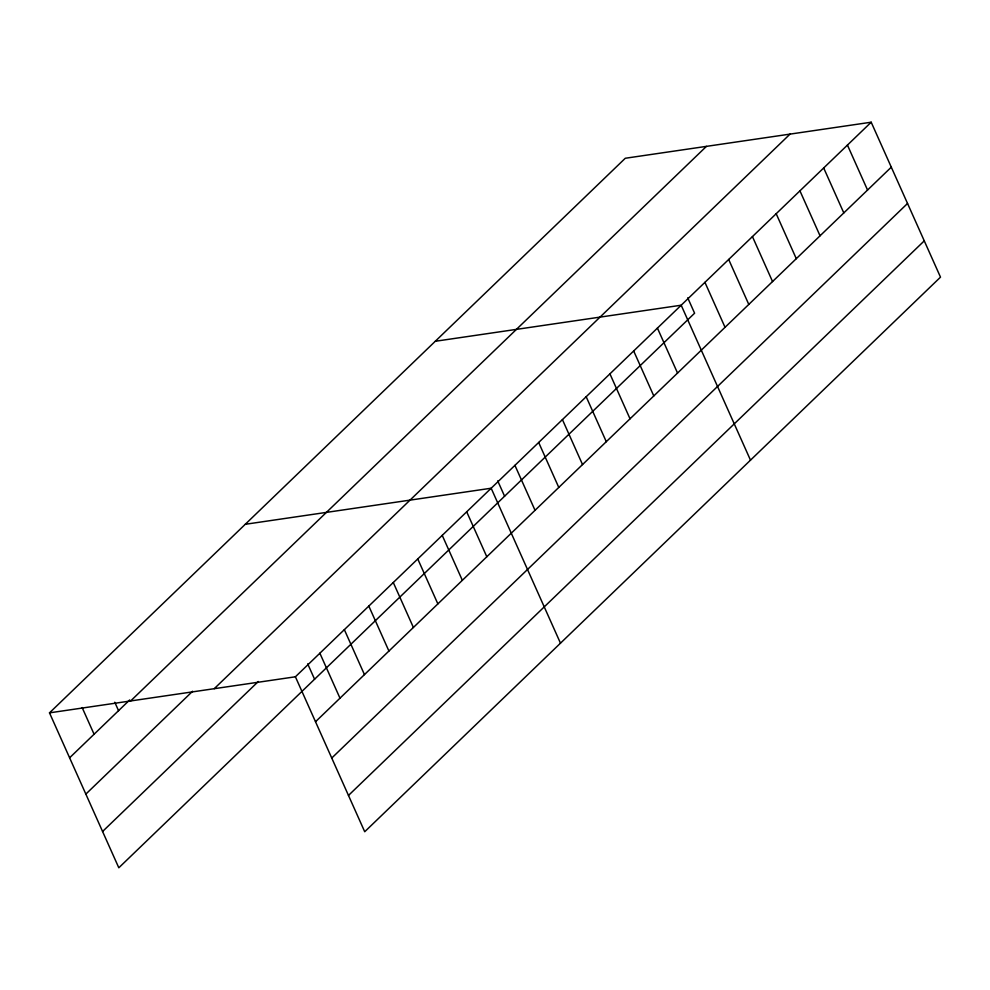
<?xml version="1.0" encoding="UTF-8"?>
<svg xmlns="http://www.w3.org/2000/svg" width="990" height="990" viewBox="0 0 990 990"><rect width="100%" height="100%" fill="white"/><g stroke="black" fill="none" stroke-linecap="round" stroke-linejoin="round"><path stroke-width="1.49" d="M687.728 297.854L694.596 313.211L118.812 867.785L49.5 712.85L625.284 158.264L871.188 122.216L940.5 277.151L364.716 831.736L295.404 676.789L871.188 122.216M69.609 757.808L129.678 699.955M130.643 700.945L706.439 146.371M85.845 794.104L192.629 691.243M214.248 688.681L790.045 134.108M102.576 831.489L258.303 681.504M315.513 721.747L891.297 167.174M331.749 758.043L907.533 203.47M348.48 795.44L924.264 240.855M435.278 341.278L681.182 305.217L750.494 460.164M245.273 524.292L491.164 488.231L560.476 643.178M49.5 712.85L295.404 676.789M847.44 145.084L867.549 190.043M823.692 167.966L843.802 212.924M799.932 190.835L820.042 235.793M776.185 213.716L796.294 258.675M752.437 236.598L772.547 281.556M728.677 259.467L748.787 304.425M704.929 282.348L725.039 327.306M657.422 328.098L677.544 373.057M633.674 350.967L653.784 395.938M609.927 373.849L630.036 418.807M586.179 396.73L606.288 441.689M562.419 419.599L582.528 464.558M538.671 442.481L558.781 487.439M514.924 465.35L535.033 510.308M497.723 480.868L504.591 496.225M466.698 511.805L486.808 556.764M442.233 535.367L462.342 580.326M417.755 558.942L437.865 603.9M393.29 582.516L413.399 627.474M368.812 606.078L388.921 651.036M344.347 629.652L364.456 674.611M319.869 653.214L339.978 698.173M307.704 663.882L314.585 679.239M114.778 702.232L118.552 710.659M82.145 707.541L94.087 734.234"/></g></svg>
